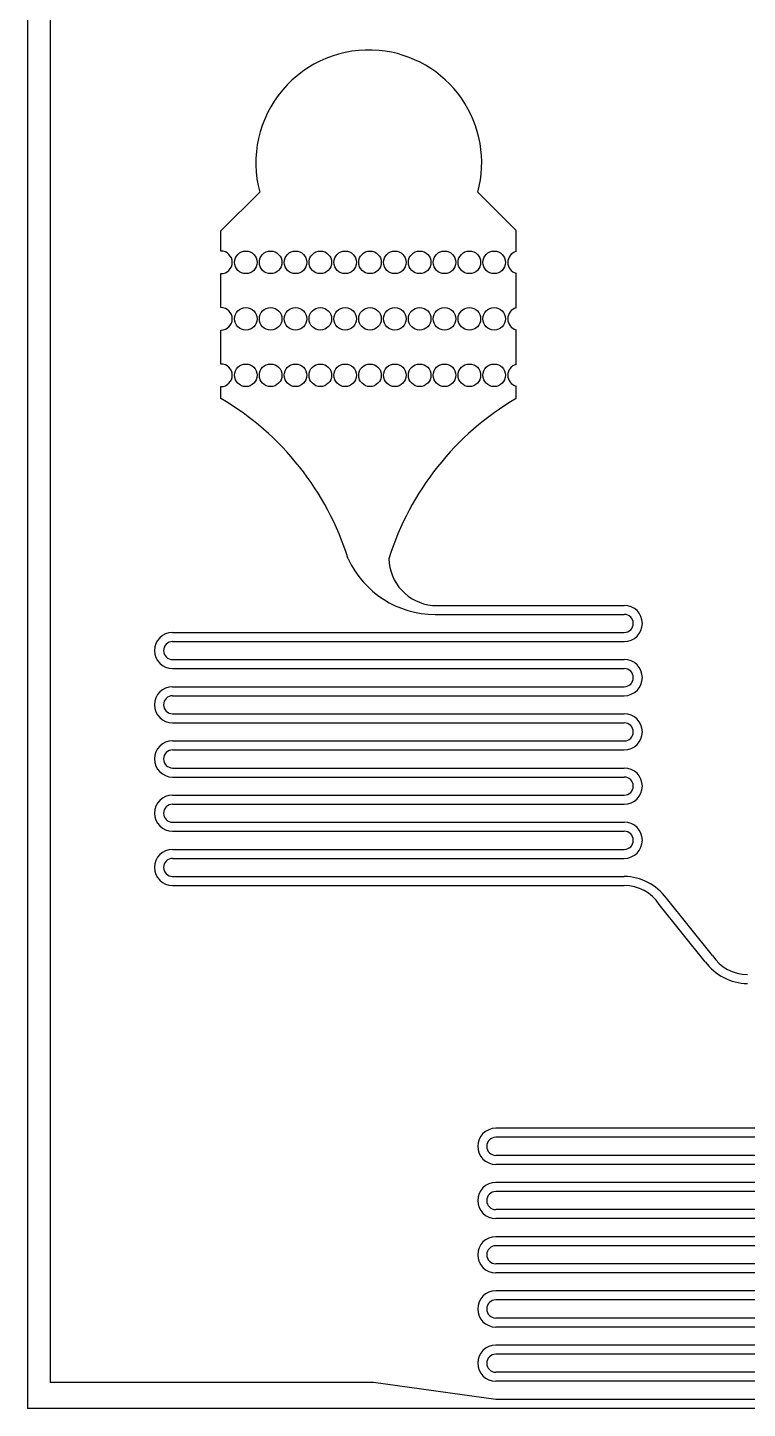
# Model space of a CAD drawing. Header units: inches. Extents: x 1277 to 1304299, y 7085 to 100777.
# Drawn here: x 1295288 to 1298475, y 90988 to 97100 of the extents above; entities that cross this region are included whole.
import ezdxf

# ---------------------------------------------------------------- set-up
doc = ezdxf.new("R2010")
doc.units = ezdxf.units.IN
doc.header["$MEASUREMENT"] = 0

msp = doc.modelspace()

# ---------------------------------------------------------------- linework, layer by layer
for p, q in [((1295288, 97673.1), (1295287.8, 91336.8)), ((1295388, 97573.1), (1295387.8, 91451)), ((1296144, 96200.1), (1296315.6, 96371.7)), ((1297281.5, 96371.7), (1297450.7, 96202.5)), ((1296144, 96110.9), (1296144, 96200.1)), ((1297450.7, 96109.1), (1297450.7, 96202.5)), ((1296144, 95860.9), (1296144, 96010.9)), ((1297450.7, 95859.1), (1297450.7, 96012.7)), ((1296144, 95610.9), (1296144, 95760.9)), ((1297450.7, 95609.1), (1297450.7, 95762.7)), ((1296144, 95458.5), (1296144, 95510.9)), ((1297450.7, 95458.5), (1297450.7, 95512.7)), ((1297080.1, 94542.5), (1297930, 94542.5)), ((1297080.1, 94542.5), (1297930, 94542.5)), ((1297091.9, 94502.5), (1297930, 94502.5)), ((1295930, 94422.5), (1297930, 94422.5)), ((1295930, 94382.5), (1297930, 94382.5)), ((1295930, 94302.5), (1297930, 94302.5)), ((1295930, 94262.5), (1297930, 94262.5)), ((1295930, 94182.5), (1297930, 94182.5)), ((1295930, 94142.5), (1297930, 94142.5)), ((1295930, 94062.5), (1297930, 94062.5)), ((1295930, 94022.5), (1297930, 94022.5)), ((1295930, 93942.5), (1297930, 93942.5)), ((1295930, 93902.5), (1297930, 93902.5)), ((1295930, 93822.5), (1297930, 93822.5)), ((1295930, 93782.5), (1297930, 93782.5)), ((1295930, 93702.5), (1297930, 93702.5)), ((1295930, 93662.5), (1297930, 93662.5)), ((1295930, 93582.5), (1297930, 93582.5)), ((1295930, 93542.5), (1297930, 93542.5)), ((1295930, 93462.5), (1297930, 93462.5)), ((1295930, 93422.5), (1297930, 93422.5)), ((1295930, 93342.5), (1297930, 93342.5)), ((1295930, 93302.5), (1297930, 93302.5)), ((1298288.6, 92964.6), (1298084.2, 93218.5)), ((1298320.9, 92992.6), (1298116.5, 93246.5)), ((1299360.9, 92227.8), (1297360.9, 92227.8)), ((1299360.9, 92227.8), (1297360.9, 92227.8)), ((1299360.9, 92187.8), (1297360.9, 92187.8)), ((1299360.9, 92107.8), (1297360.9, 92107.8)), ((1299360.9, 92067.8), (1297360.9, 92067.8)), ((1299360.9, 91987.8), (1297360.9, 91987.8)), ((1299360.9, 91947.8), (1297360.9, 91947.8)), ((1299360.9, 91867.8), (1297360.9, 91867.8)), ((1299360.9, 91827.8), (1297360.9, 91827.8)), ((1299360.9, 91747.8), (1297360.9, 91747.8)), ((1299360.9, 91707.8), (1297360.9, 91707.8)), ((1299360.9, 91627.8), (1297360.9, 91627.8)), ((1299360.9, 91587.8), (1297360.9, 91587.8)), ((1299360.9, 91507.8), (1297360.9, 91507.8)), ((1295387.8, 91451), (1295387.8, 91102)), ((1299360.9, 91467.8), (1297360.9, 91467.8)), ((1299360.9, 91387.8), (1297360.9, 91387.8)), ((1295287.8, 91336.8), (1295287.8, 90987.8)), ((1299360.9, 91347.8), (1297360.9, 91347.8)), ((1299360.9, 91267.8), (1297360.9, 91267.8)), ((1299360.9, 91227.8), (1297360.9, 91227.8)), ((1299360.9, 91147.8), (1297360.9, 91147.8)), ((1296819.6, 91102), (1295387.8, 91102)), ((1297360.9, 91027.8), (1296819.6, 91102)), ((1299360.9, 91107.8), (1297360.9, 91107.8)), ((1299360.9, 91027.8), (1297360.9, 91027.8)), ((1296719.6, 90987.8), (1295287.8, 90987.8)), ((1297360.9, 90987.8), (1296719.6, 90987.8)), ((1299360.9, 90987.8), (1297360.9, 90987.8))]:
    msp.add_line(p, q)
for centre in [(1296254, 96060.9), (1296364, 96060.9), (1296474, 96060.9), (1296584, 96060.9), (1296694, 96060.9), (1296804, 96060.9), (1296914, 96060.9), (1297024, 96060.9), (1297134, 96060.9), (1297244, 96060.9), (1297354, 96060.9), (1296254, 95810.9), (1296364, 95810.9), (1296474, 95810.9), (1296584, 95810.9), (1296694, 95810.9), (1296804, 95810.9), (1296914, 95810.9), (1297024, 95810.9), (1297134, 95810.9), (1297244, 95810.9), (1297354, 95810.9), (1296254, 95560.9), (1296364, 95560.9), (1296474, 95560.9), (1296584, 95560.9), (1296694, 95560.9), (1296804, 95560.9), (1296914, 95560.9), (1297024, 95560.9), (1297134, 95560.9), (1297244, 95560.9), (1297354, 95560.9)]:
    msp.add_circle(centre, 50)
for centre, radius, start, end in [((1296798.6, 96501.1), 500, 84.77979, 195), ((1296798.6, 96501.1), 500, 345, 84.77979), ((1296144, 96060.9), 50, 270, 90), ((1297464, 96060.9), 50, 105.38835, 254.61165), ((1296144, 95810.9), 50, 270, 90), ((1297464, 95810.9), 50, 105.38835, 254.61165), ((1296144, 95560.9), 50, 270, 90), ((1297464, 95560.9), 50, 105.38835, 254.61165), ((1295504.3, 94372.2), 1260.6, 17.3995, 59.50706), ((1298090.4, 94372.2), 1260.6, 120.49294, 162.6005), ((1297091.9, 94925.7), 423.3, 204.65891, 270), ((1297100.2, 94754.3), 212.8, 181.38227, 264.58322), ((1297930, 94462.5), 80, 270, 90), ((1297930, 94462.5), 40, 270, 90), ((1295930, 94342.5), 80, 90, 270), ((1295930, 94342.5), 40, 90, 270), ((1297930, 94222.5), 80, 270, 90), ((1297930, 94222.5), 40, 270, 90), ((1295930, 94102.5), 80, 90, 270), ((1295930, 94102.5), 40, 90, 270), ((1297930, 93982.5), 80, 270, 90), ((1297930, 93982.5), 40, 270, 90), ((1295930, 93862.5), 80, 90, 270), ((1295930, 93862.5), 40, 90, 270), ((1297930, 93742.5), 80, 270, 90), ((1297930, 93742.5), 40, 270, 90), ((1295930, 93622.5), 80, 90, 270), ((1295930, 93622.5), 40, 90, 270), ((1297930, 93502.5), 80, 270, 90), ((1297930, 93502.5), 40, 270, 90), ((1295930, 93382.5), 80, 90, 270), ((1295930, 93382.5), 40, 90, 270), ((1297925.3, 93104.1), 238.4, 36.67238, 88.87305), ((1297930, 93118.9), 183.6, 32.8367, 90), ((1298475.2, 93092.2), 183.6, 212.8367, 270), ((1298479.9, 93107), 238.4, 216.67238, 268.87305), ((1297360.9, 92147.8), 80, 90, 270), ((1297360.9, 92147.8), 40, 90, 270), ((1297360.9, 91907.8), 80, 90, 270), ((1297360.9, 91907.8), 40, 90, 270), ((1297360.9, 91667.8), 80, 90, 270), ((1297360.9, 91667.8), 40, 90, 270), ((1297360.9, 91427.8), 80, 90, 270), ((1297360.9, 91427.8), 40, 90, 270), ((1297360.9, 91187.8), 80, 90, 270), ((1297360.9, 91187.8), 40, 90, 270)]:
    msp.add_arc(centre, radius, start, end)

doc.saveas('drawing.dxf')
